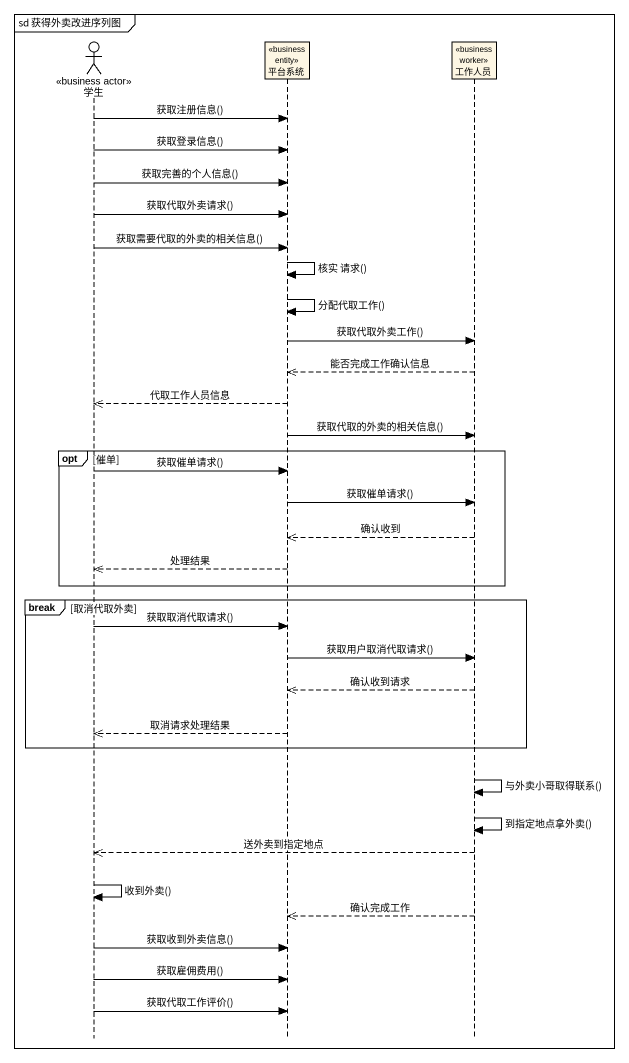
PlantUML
@startuml
mainframe sd 获得外卖改进序列图
hide footbox
actor 学生 <<business actor>>
participant 平台系统 <<business entity>>
participant 工作人员 <<business worker>>

学生 -> 平台系统 : 获取注册信息()
学生 -> 平台系统 : 获取登录信息()
学生 -> 平台系统 : 获取完善的个人信息()
学生 -> 平台系统 : 获取代取外卖请求()
学生 -> 平台系统 : 获取需要代取的外卖的相关信息()
平台系统 -> 平台系统 : 核实 请求()
平台系统 -> 平台系统 : 分配代取工作()
平台系统 -> 工作人员 : 获取代取外卖工作()
工作人员 -->> 平台系统 : 能否完成工作确认信息
平台系统 -->> 学生 : 代取工作人员信息
平台系统 -> 工作人员 : 获取代取的外卖的相关信息()
opt 催单
  学生 -> 平台系统 : 获取催单请求()
  平台系统 -> 工作人员 : 获取催单请求()
  工作人员 -->> 平台系统 : 确认收到
  平台系统 -->> 学生 : 处理结果
end
break 取消代取外卖
  学生 -> 平台系统 : 获取取消代取请求()
  平台系统 -> 工作人员 : 获取用户取消代取请求()
  工作人员 -->> 平台系统 : 确认收到请求
  平台系统 -->> 学生 : 取消请求处理结果
end
工作人员 -> 工作人员 : 与外卖小哥取得联系()
工作人员 -> 工作人员 : 到指定地点拿外卖()
工作人员 -->> 学生 : 送外卖到指定地点
学生 -> 学生 : 收到外卖()
工作人员 -->> 平台系统 : 确认完成工作
学生 -> 平台系统 : 获取收到外卖信息()
学生 -> 平台系统 : 获取雇佣费用()
学生 -> 平台系统 : 获取代取工作评价()
@enduml
